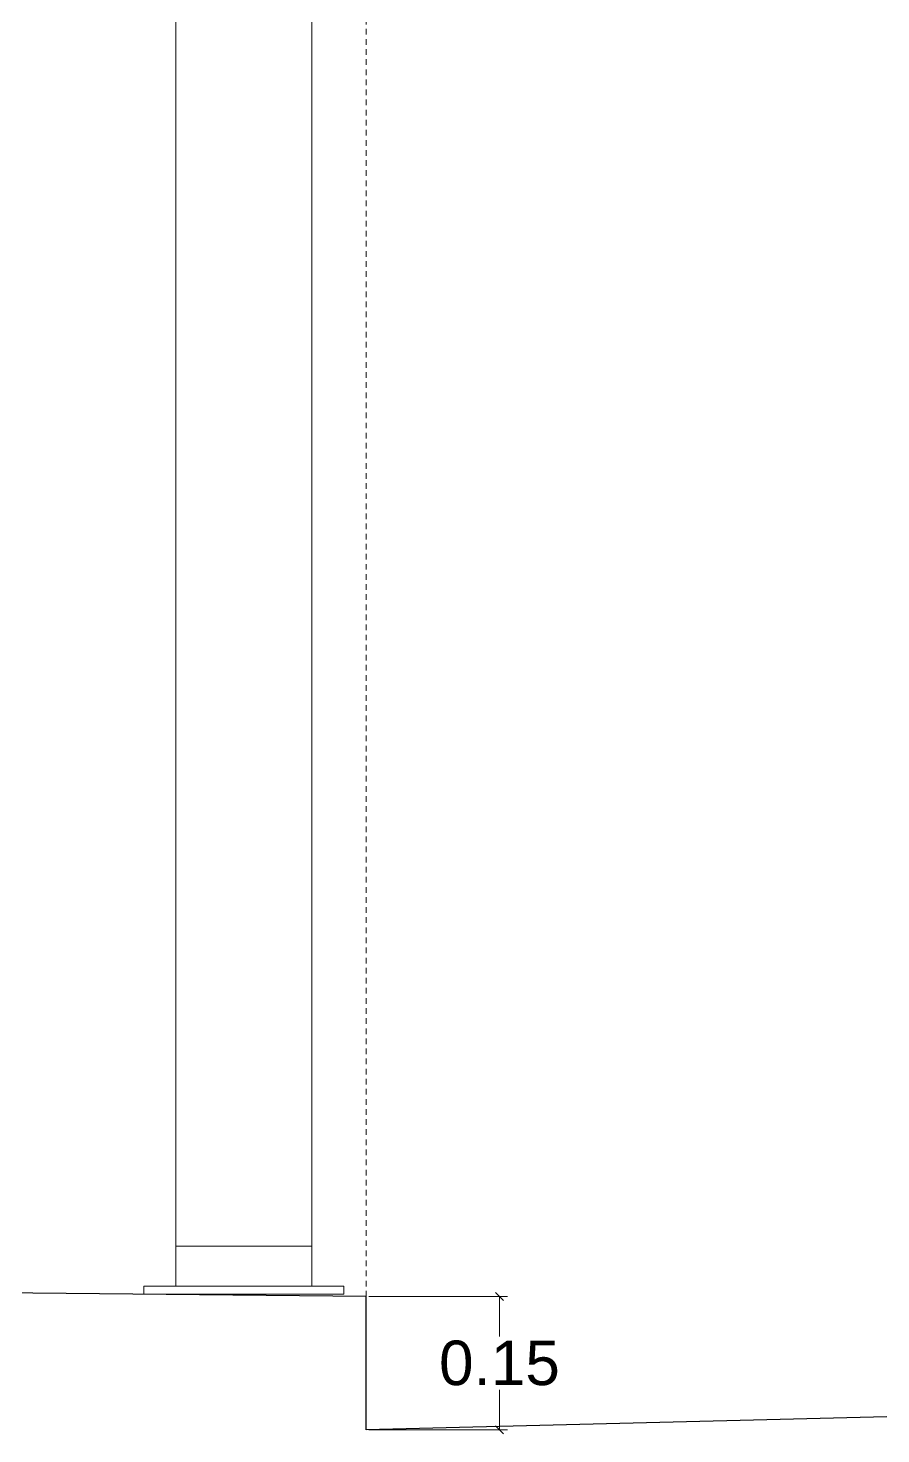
# Model space of a CAD drawing. Header units: millimetres. Extents: x 366 to 1555, y 702 to 1543.
# Drawn here: x 470.92 to 490.11, y 1325.4 to 1357.02 of the extents above; entities that cross this region are included whole.
import ezdxf

# ---------------------------------------------------------------- set-up
doc = ezdxf.new("R2010")
doc.units = ezdxf.units.MM
doc.linetypes.add('RECINZ5', pattern=[6.000000089406967, 2.000000029802322, 4.000000059604645])
doc.linetypes.add('TRATTEGGIATA', pattern=[19.049999999999997, 12.7, -6.35])
for name, color, linetype, lineweight in [('1_CARTIGLIO', 7, 'Continuous', 9), ('6_SEDE STRADALE', 7, 'Continuous', 30), ('6_SEZIONE MARCI', 30, 'Continuous', 30)]:
    doc.layers.add(name, color=color, linetype=linetype, lineweight=lineweight)
doc.layers.get('0').off()
doc.layers.get('0').freeze()
doc.styles.get("Standard").update_dxf_attribs({"font": 'arial.ttf'})
doc.dimstyles.get("Standard").update_dxf_attribs({"dimtxt": 0.18, "dimasz": 0.18, "dimexe": 0.18, "dimexo": 0.0625, "dimgap": 0.09, "dimtad": 0, "dimtih": 1, "dimtoh": 1, "dimdec": 4, "dimzin": 0, "dimdsep": 46, "dimtxsty": 'Standard', "dimcen": 0.09, "dimadec": 0, "dimazin": 0, "dimtfac": 1, "dimtdec": 4, "dimtofl": 0, "dimtmove": 0, "dimatfit": 3, "dimfxl": 1, "dimtolj": 1, "dimtzin": 0, "dimarcsym": 0})

# ---------------------------------------------------------------- blocks, each defined once
blk = doc.blocks.new('_Oblique')
at = {"color": 0, "linetype": 'ByBlock', "lineweight": -2}
blk.add_line((-0.5, -0.5), (0.5, 0.5), dxfattribs=at)
blk = doc.blocks.new('*D35')
at = {"layer": '1_CARTIGLIO', "color": 0, "linetype": 'RECINZ5', "lineweight": 0, "transparency": 16777216}
for p, q in [((478.5851797105624, 1328.493459518244), (481.7026797105624, 1328.493459518244)), ((481.5226797105624, 1328.493459518244), (481.5226797105624, 1327.594036590549)), ((481.5226797105624, 1325.493459518244), (481.5226797105624, 1326.392882445938)), ((478.5851797105624, 1325.493459518244), (481.7026797105624, 1325.493459518244))]:
    blk.add_line(p, q, dxfattribs=at)
at = {"layer": 'Defpoints', "color": 0, "linetype": 'RECINZ5', "transparency": 16777216}
for p in [(478.5226797105624, 1328.493459518244), (478.5226797105624, 1325.493459518244), (481.5226797105624, 1325.493459518244)]:
    blk.add_point(p, dxfattribs=at)
at = {"layer": '1_CARTIGLIO', "color": 0, "linetype": 'RECINZ5', "lineweight": 0, "transparency": 16777216, "xscale": 0.18, "yscale": 0.18, "zscale": 0.18}
for p, rotation in [((481.5226797105624, 1328.493459518244), 90), ((481.5226797105624, 1325.493459518244), 270)]:
    blk.add_blockref('_Oblique', p, dxfattribs=dict(at, rotation=rotation))
at = {"layer": '1_CARTIGLIO', "color": 0, "linetype": 'RECINZ5', "transparency": 16777216, "insert": (481.5226797105622, 1326.993459518244), "char_height": 0.18, "attachment_point": 5}
blk.add_mtext('\\A1;{\\H5.5556x;0.15}', dxfattribs=at)

msp = doc.modelspace()

# ---------------------------------------------------------------- linework, layer by layer
at = {"layer": '1_CARTIGLIO', "ltscale": 100}
for p, q in [((474.2431986678039, 1392.083457025488), (474.2431986678039, 1328.723457025497)), ((477.303198667787, 1392.083457025488), (477.303198667787, 1328.723457025497)), ((474.2431986678039, 1329.623457025501), (477.303198667787, 1329.623457025501)), ((473.5229296918751, 1328.723457025497), (478.0234676437012, 1328.723457025497)), ((473.5229296918751, 1328.543457025495), (473.5229296918751, 1328.723457025497)), ((478.0234676437012, 1328.543457025495), (478.0234676437012, 1328.723457025497)), ((473.5229296918751, 1328.543457025495), (478.0234676437012, 1328.543457025495))]:
    msp.add_line(p, q, dxfattribs=at)
at = {"layer": '1_CARTIGLIO', "linetype": 'TRATTEGGIATA', "ltscale": 0.01}
msp.add_lwpolyline([(478.5226797105624, 1328.493459518244), (478.5226797105624, 1380.493459518244)], dxfattribs=at)
at = {"layer": '6_SEDE STRADALE', "ltscale": 100}
msp.add_lwpolyline([(548.5226698248207, 1327.243459518244), (478.5226797105624, 1325.493459518244)], dxfattribs=at)
at = {"layer": '6_SEZIONE MARCI', "ltscale": 100}
msp.add_lwpolyline([(478.5226797105624, 1325.493459518244), (478.5226797105624, 1328.493459518244), (448.5226839491279, 1328.793459518243)], dxfattribs=at)

# ---------------------------------------------------------------- dimensions: what is measured, and where the dimension line sits
at = {"layer": '1_CARTIGLIO', "linetype": 'RECINZ5'}
dim = msp.add_linear_dim(base=(481.5226797105624, 1325.493459518244), p1=(478.5226797105624, 1328.493459518244), p2=(478.5226797105624, 1325.493459518244), angle=90, text='{\\H5.5556x;0.15}', dimstyle='Standard', override={"dimdsep": 0, "dimblk": 'Oblique', "dimlwd": 0, "dimlwe": 0}, dxfattribs=at)
dim.commit()
dim.dimension.update_dxf_attribs({"geometry": '*D35', "text_midpoint": (481.5226797105622, 1326.993459518244)})

doc.saveas('drawing.dxf')
